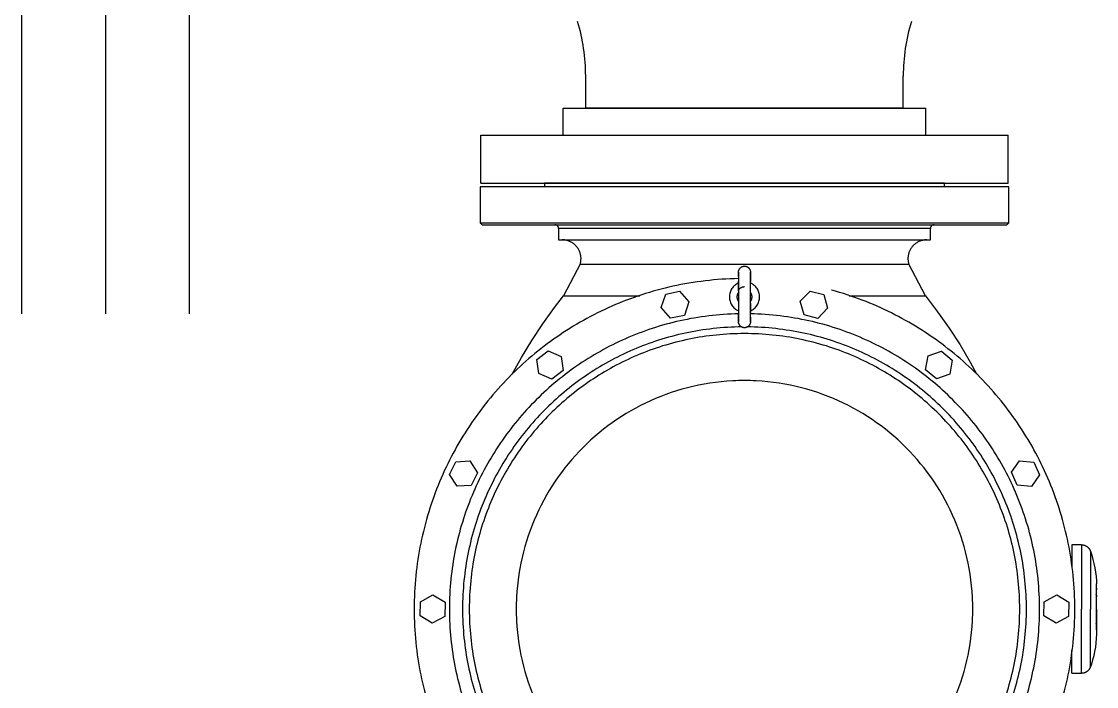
# Model space of a CAD drawing. Extents: x -181672 to 290600, y -29000 to 395522.
# Drawn here: x 9701 to 10270, y 33255 to 33607 of the extents above; entities that cross this region are included whole.
import ezdxf

# ---------------------------------------------------------------- set-up
doc = ezdxf.new("R2010")
doc.units = 0
doc.header["$LTSCALE"] = 10
doc.linetypes.add('XFM7P20PCW$0$Dashed', pattern=[2, 1, -1])

# ---------------------------------------------------------------- blocks, each defined once
blk = doc.blocks.new('XFM7P20PCW')
at = {"color": 1, "linetype": 'XFM7P20PCW$0$Dashed', "ltscale": 50}
for p, q in [((9700.63198, 33951.82697), (9700.60481, 32566.87959)), ((9745.08198, 33951.8261), (9745.05481, 32566.87872)), ((9789.53198, 33951.82523), (9789.50481, 32566.87785)), ((9999.52343, 33560.78472), (9999.52343, 33577.76945)), ((10167.79843, 33560.78472), (10167.79843, 33577.76945)), ((9987.61718, 33546.49722), (9987.61718, 33560.78472)), ((9987.61718, 33560.78472), (10179.70468, 33560.78472)), ((10167.79843, 33560.78472), (9999.52343, 33560.78472)), ((10179.70468, 33546.49722), (10179.70468, 33560.78472)), ((9943.96093, 33521.09722), (9943.96093, 33546.49722)), ((9943.96093, 33546.49722), (10223.36093, 33546.49722)), ((10223.36093, 33521.09722), (10223.36093, 33546.49722)), ((9943.66105, 33519.09722), (9943.66105, 33500.09722)), ((10223.6608, 33519.09722), (9943.66105, 33519.09722)), ((9943.96093, 33521.09722), (10223.36093, 33521.09722)), ((9977.66093, 33521.09722), (9977.66093, 33519.09722)), ((10189.66093, 33521.09722), (9977.66093, 33521.09722)), ((10189.66093, 33519.09722), (10189.66093, 33521.09722)), ((10223.6608, 33500.09722), (10223.6608, 33519.09722)), ((9943.66105, 33500.09722), (9944.66105, 33499.09722)), ((9943.66105, 33500.09722), (10223.6608, 33500.09722)), ((9944.66105, 33499.09722), (10222.6608, 33499.09722)), ((9985.16093, 33497.09722), (9985.16093, 33491.09722)), ((10182.16093, 33497.09722), (9985.16093, 33497.09722)), ((10182.16093, 33491.09722), (10182.16093, 33497.09722)), ((10222.6608, 33499.09722), (10223.6608, 33500.09722)), ((9985.16093, 33491.09722), (10182.16093, 33491.09722)), ((9996.63403, 33478.25012), (9987.83992, 33461.42586)), ((9996.63403, 33478.25012), (10170.68783, 33478.25012)), ((10179.48194, 33461.42586), (10170.68783, 33478.25012)), ((10080.51113, 33471.073), (10080.51113, 33471.10328)), ((10039.53843, 33455.18927), (10041.90211, 33462.31292)), ((10041.90211, 33462.31292), (10049.2532, 33463.82775)), ((10049.2532, 33463.82775), (10054.24063, 33458.21892)), ((10113.15233, 33458.52872), (10118.37276, 33463.92135)), ((10118.37276, 33463.92135), (10125.65313, 33462.09664)), ((10125.65313, 33462.09664), (10127.71307, 33454.8793)), ((9987.83992, 33461.42586), (10028.16566, 33461.42586)), ((10054.24063, 33458.21892), (10051.87696, 33451.09527)), ((10080.51112, 33457.03494), (10080.51112, 33457.07692)), ((10115.21227, 33451.31138), (10113.15233, 33458.52872)), ((10139.15612, 33461.42586), (10179.48194, 33461.42586)), ((10044.52586, 33449.58045), (10039.53843, 33455.18927)), ((10051.87696, 33451.09527), (10044.52586, 33449.58045)), ((10122.49264, 33449.48667), (10115.21227, 33451.31138)), ((10127.71307, 33454.8793), (10122.49264, 33449.48667)), ((9973.7023, 33427.6844), (9979.66815, 33432.23874)), ((9974.66353, 33420.24066), (9973.7023, 33427.6844)), ((9979.66815, 33432.23874), (9986.59524, 33429.34932)), ((9986.59524, 33429.34932), (9987.55648, 33421.90557)), ((10179.64955, 33422.20122), (10180.9251, 33429.59759)), ((10180.9251, 33429.59759), (10187.96832, 33432.19112)), ((10187.96832, 33432.19112), (10193.73599, 33427.38828)), ((10193.73599, 33427.38828), (10192.46044, 33419.99191)), ((9987.55648, 33421.90557), (9981.59063, 33417.35124)), ((10185.41722, 33417.39838), (10179.64955, 33422.20122)), ((9981.59063, 33417.35124), (9974.66353, 33420.24066)), ((10192.46044, 33419.99191), (10185.41722, 33417.39838)), ((9927.28114, 33366.8944), (9930.68014, 33373.5862)), ((9930.68014, 33373.5862), (9938.1749, 33373.98848)), ((9938.1749, 33373.98848), (9942.27067, 33367.69896)), ((10225.0751, 33368.01558), (10229.4335, 33374.12604)), ((10229.4335, 33374.12604), (10236.90451, 33373.40679)), ((10236.90451, 33373.40679), (10240.01713, 33366.57708)), ((9931.37691, 33360.60488), (9927.28114, 33366.8944)), ((9942.27067, 33367.69896), (9938.87167, 33361.00716)), ((10228.18772, 33361.18587), (10225.0751, 33368.01558)), ((10240.01713, 33366.57708), (10235.65873, 33360.46662)), ((9938.87167, 33361.00716), (9931.37691, 33360.60488)), ((10235.65873, 33360.46662), (10228.18772, 33361.18587)), ((10262.23423, 33329.59722), (10257.16099, 33329.59722)), ((10257.16099, 33329.59722), (10257.16099, 33317.22241)), ((10262.23423, 33329.59722), (10262.23423, 33295.59722)), ((10266.9526, 33326.25149), (10266.9526, 33295.59722)), ((10270.1609, 33295.59722), (10270.1609, 33308.92484)), ((9911.99185, 33299.48698), (9918.56986, 33303.10128)), ((9918.56986, 33303.10128), (9924.98893, 33299.21171)), ((10242.49185, 33299.4866), (10249.06986, 33303.10089)), ((10249.06986, 33303.10089), (10255.48893, 33299.21132)), ((10270.13132, 33306.59917), (10270.1319, 33306.56525)), ((9911.83292, 33291.98311), (9911.99185, 33299.48698)), ((9924.98893, 33299.21171), (9924.83, 33291.70784)), ((10242.33292, 33291.98273), (10242.49185, 33299.4866)), ((10255.48893, 33299.21132), (10255.33, 33291.70745)), ((9918.252, 33288.09354), (9911.83292, 33291.98311)), ((9924.83, 33291.70784), (9918.252, 33288.09354)), ((10248.752, 33288.09315), (10242.33292, 33291.98273)), ((10255.33, 33291.70745), (10248.752, 33288.09315)), ((10262.23423, 33261.59722), (10262.23423, 33295.59722)), ((10266.9526, 33264.94295), (10266.9526, 33295.59722)), ((10270.1609, 33295.59722), (10270.1609, 33282.2696)), ((10270.1319, 33284.62918), (10270.13132, 33284.59526)), ((10257.16099, 33261.59722), (10257.16099, 33273.972)), ((10257.16099, 33261.59722), (10262.23423, 33261.59722))]:
    blk.add_line(p, q, dxfattribs=at)
at = {"color": 1, "linetype": 'XFM7P20PCW$0$Dashed', "ltscale": 50, "flags": 128}
for points in [[(9985.16093, 33497.09722), (9985.15933, 33497.1772), (9985.15453, 33497.25705), (9985.14654, 33497.33664), (9985.13538, 33497.41585), (9985.12106, 33497.49456), (9985.1036, 33497.57262), (9985.08304, 33497.64993), (9985.0594, 33497.72635), (9985.03272, 33497.80176), (9985.00305, 33497.87605), (9984.97043, 33497.9491), (9984.93492, 33498.02077), (9984.89657, 33498.09098), (9984.85544, 33498.15959), (9984.8116, 33498.2265), (9984.76512, 33498.29161), (9984.71607, 33498.3548), (9984.66454, 33498.41599), (9984.6106, 33498.47506), (9984.55434, 33498.53193), (9984.49585, 33498.5865), (9984.43523, 33498.63869), (9984.37257, 33498.68842), (9984.30797, 33498.7356), (9984.24153, 33498.78016), (9984.17337, 33498.82202), (9984.10358, 33498.86113), (9984.03229, 33498.89742), (9983.95961, 33498.93082), (9983.88564, 33498.96129), (9983.81052, 33498.98878), (9983.73436, 33499.01325), (9983.65728, 33499.03465), (9983.5794, 33499.05295), (9983.50086, 33499.06812), (9983.42177, 33499.08013), (9983.34227, 33499.08898), (9983.26248, 33499.09464), (9983.18252, 33499.0971)], [(10184.08095, 33499.09562), (10184.0011, 33499.09082), (10183.9215, 33499.08283), (10183.84229, 33499.07167), (10183.76359, 33499.05735), (10183.68552, 33499.03989), (10183.60822, 33499.01933), (10183.53179, 33498.99569), (10183.45638, 33498.96901), (10183.38209, 33498.93934), (10183.30905, 33498.90672), (10183.23737, 33498.87121), (10183.16717, 33498.83285), (10183.09855, 33498.79173), (10183.03164, 33498.74789), (10182.96654, 33498.70141), (10182.90334, 33498.65236), (10182.84216, 33498.60083), (10182.78308, 33498.54689), (10182.72621, 33498.49063), (10182.67164, 33498.43214), (10182.61945, 33498.37152), (10182.56972, 33498.30886), (10182.52254, 33498.24426), (10182.47798, 33498.17782), (10182.43612, 33498.10966), (10182.39701, 33498.03987), (10182.36073, 33497.96858), (10182.32732, 33497.8959), (10182.29685, 33497.82193), (10182.26936, 33497.74681), (10182.2449, 33497.67065), (10182.2235, 33497.59357), (10182.2052, 33497.51569), (10182.19003, 33497.43715), (10182.17801, 33497.35806), (10182.16917, 33497.27856), (10182.16351, 33497.19877), (10182.16104, 33497.11881), (10182.16093, 33497.09722)], [(9997.04789, 33481.09722), (9997.03989, 33481.49711), (9997.01591, 33481.89636), (9996.97598, 33482.29434), (9996.92016, 33482.6904), (9996.84856, 33483.08391), (9996.76127, 33483.47424), (9996.65844, 33483.86077), (9996.54024, 33484.24288), (9996.40686, 33484.61996), (9996.2585, 33484.9914), (9996.09541, 33485.35661), (9995.91784, 33485.71501), (9995.72608, 33486.06602), (9995.52044, 33486.40908), (9995.30125, 33486.74364), (9995.06885, 33487.06917), (9994.82362, 33487.38515), (9994.56595, 33487.69106), (9994.29625, 33487.98643), (9994.01496, 33488.27078), (9993.72252, 33488.54365), (9993.4194, 33488.80461), (9993.10609, 33489.05323), (9992.78309, 33489.28913), (9992.45091, 33489.51193), (9992.11009, 33489.72126), (9991.76117, 33489.91679), (9991.40471, 33490.09822), (9991.04129, 33490.26525), (9990.67147, 33490.41761), (9990.29585, 33490.55506), (9989.91504, 33490.67737), (9989.52964, 33490.78437), (9989.14028, 33490.87586), (9988.74756, 33490.95171), (9988.35213, 33491.0118), (9987.95461, 33491.05602), (9987.55563, 33491.08432), (9987.15585, 33491.09663), (9987.04789, 33491.09722)], [(10180.19439, 33491.09562), (10179.87407, 33491.08922), (10179.47482, 33491.06523), (10179.07684, 33491.0253), (10178.68078, 33490.96949), (10178.28727, 33490.89788), (10177.89694, 33490.8106), (10177.51041, 33490.70777), (10177.1283, 33490.58957), (10176.75122, 33490.45618), (10176.37978, 33490.30783), (10176.01457, 33490.14473), (10175.65617, 33489.96717), (10175.30516, 33489.77541), (10174.9621, 33489.56977), (10174.62754, 33489.35057), (10174.30201, 33489.11817), (10173.98603, 33488.87294), (10173.68012, 33488.61527), (10173.38475, 33488.34558), (10173.1004, 33488.06428), (10172.82753, 33487.77184), (10172.56658, 33487.46873), (10172.31795, 33487.15542), (10172.08205, 33486.83242), (10171.85925, 33486.50024), (10171.64992, 33486.15942), (10171.45439, 33485.8105), (10171.27296, 33485.45404), (10171.10593, 33485.09061), (10170.95357, 33484.72079), (10170.81612, 33484.34518), (10170.69381, 33483.96437), (10170.58681, 33483.57897), (10170.49532, 33483.1896), (10170.41947, 33482.79689), (10170.35938, 33482.40145), (10170.31516, 33482.00393), (10170.28686, 33481.60496), (10170.27455, 33481.20518), (10170.27396, 33481.09722)], [(9996.63403, 33478.25012), (9996.74021, 33478.63574), (9996.83089, 33479.0253), (9996.90592, 33479.41817), (9996.96518, 33479.81373), (9997.00857, 33480.21134), (9997.03603, 33480.61037), (9997.04751, 33481.01018), (9997.04789, 33481.09722)], [(10170.27396, 33481.09722), (10170.28196, 33480.69732), (10170.30595, 33480.29807), (10170.34588, 33479.90009), (10170.40169, 33479.50403), (10170.4733, 33479.11052), (10170.56058, 33478.72019), (10170.66341, 33478.33366), (10170.68783, 33478.25012)], [(10080.51113, 33473.99722), (10080.51113, 33473.9867), (10080.51113, 33473.95516), (10080.51113, 33473.90265), (10080.51113, 33473.82926), (10080.51113, 33473.7351), (10080.51113, 33473.62031), (10080.51113, 33473.4851), (10080.51113, 33473.32967), (10080.51113, 33473.15426), (10080.51113, 33472.95917), (10080.51113, 33472.7447), (10080.51113, 33472.5112), (10080.51113, 33472.25904), (10080.51113, 33471.98862), (10080.51113, 33471.70038), (10080.51113, 33471.39478), (10080.51113, 33471.0723), (10080.51113, 33470.73347), (10080.51113, 33470.37881), (10080.51113, 33470.00891), (10080.51113, 33469.62436), (10080.51113, 33469.22576), (10080.51113, 33468.81376), (10080.51113, 33468.38901), (10080.51113, 33467.9522), (10080.51113, 33467.50402), (10080.51113, 33467.04519), (10080.51113, 33466.57644), (10080.51113, 33466.09853), (10080.51113, 33465.61222), (10080.51112, 33465.11829), (10080.51112, 33464.61753), (10080.51112, 33464.11073), (10080.51112, 33463.59871), (10080.51112, 33463.08229), (10080.51112, 33462.56229), (10080.51112, 33462.03955), (10080.51112, 33461.5149), (10080.51112, 33460.98919), (10080.51112, 33460.46325), (10080.51112, 33459.93792), (10080.51112, 33459.41404), (10080.51112, 33458.89246), (10080.51112, 33458.37401), (10080.51112, 33457.85951), (10080.51112, 33457.3498), (10080.51112, 33456.84567), (10080.51111, 33456.34795), (10080.51111, 33455.85743), (10080.51111, 33455.37489), (10080.51111, 33454.9011), (10080.51111, 33454.43683), (10080.51111, 33453.98281), (10080.51111, 33453.53978), (10080.51111, 33453.10843), (10080.51111, 33452.68946), (10080.51111, 33452.28355), (10080.51111, 33451.89134), (10080.51111, 33451.51345), (10080.51111, 33451.15049), (10080.51111, 33450.80305), (10080.51111, 33450.47168), (10080.51111, 33450.1569), (10080.51111, 33449.85923), (10080.51111, 33449.57913), (10080.51111, 33449.31706), (10080.51111, 33449.07344), (10080.51111, 33448.84866), (10080.51111, 33448.64306), (10080.51111, 33448.457), (10080.51111, 33448.29075), (10080.51111, 33448.14459), (10080.5111, 33448.01876), (10080.5111, 33447.91344), (10080.5111, 33447.82882), (10080.5111, 33447.76502), (10080.5111, 33447.72216), (10080.5111, 33447.70029), (10080.5111, 33447.69722)], [(10080.51113, 33471.59532), (10080.51113, 33471.72819), (10080.51113, 33472.01477), (10080.51113, 33472.2835), (10080.51113, 33472.53392), (10080.51113, 33472.76565), (10080.51113, 33472.97831), (10080.51113, 33473.17157), (10080.51113, 33473.34511), (10080.51113, 33473.49866), (10080.51113, 33473.63196), (10080.51113, 33473.74481), (10080.51113, 33473.83703), (10080.51113, 33473.90847), (10080.51113, 33473.95902), (10080.51113, 33473.98858), (10080.51113, 33473.99722)], [(10080.51113, 33473.99722), (10080.51366, 33474.12319), (10080.52121, 33474.24895), (10080.53379, 33474.37431), (10080.55137, 33474.49907), (10080.57393, 33474.62303), (10080.60142, 33474.74598), (10080.63381, 33474.86774), (10080.67104, 33474.9881), (10080.71306, 33475.10688), (10080.75979, 33475.22389), (10080.81117, 33475.33893), (10080.8671, 33475.45182), (10080.92751, 33475.56239), (10080.99228, 33475.67046), (10081.06133, 33475.77584), (10081.13454, 33475.87838), (10081.21178, 33475.97792), (10081.29295, 33476.07428), (10081.3779, 33476.16732), (10081.46651, 33476.25689), (10081.55863, 33476.34284), (10081.65411, 33476.42505), (10081.7528, 33476.50336), (10081.85455, 33476.57767), (10081.95919, 33476.64785), (10082.06654, 33476.71379), (10082.17645, 33476.77539), (10082.28874, 33476.83253), (10082.40322, 33476.88515), (10082.51971, 33476.93314), (10082.63803, 33476.97644), (10082.75799, 33477.01497), (10082.87939, 33477.04867), (10083.00204, 33477.07749), (10083.12574, 33477.10138), (10083.2503, 33477.12031), (10083.37552, 33477.13424), (10083.5012, 33477.14315), (10083.62713, 33477.14703), (10083.66114, 33477.14722)], [(10083.66114, 33477.14722), (10083.78711, 33477.1447), (10083.91287, 33477.13714), (10084.03823, 33477.12456), (10084.16299, 33477.10698), (10084.28695, 33477.08443), (10084.4099, 33477.05693), (10084.53166, 33477.02454), (10084.65202, 33476.98731), (10084.7708, 33476.94529), (10084.88781, 33476.89856), (10085.00285, 33476.84718), (10085.11574, 33476.79125), (10085.22631, 33476.73084), (10085.33437, 33476.66607), (10085.43976, 33476.59702), (10085.5423, 33476.52382), (10085.64184, 33476.44657), (10085.7382, 33476.3654), (10085.83124, 33476.28045), (10085.92081, 33476.19184), (10086.00676, 33476.09972), (10086.08897, 33476.00424), (10086.16728, 33475.90555), (10086.24159, 33475.8038), (10086.31177, 33475.69917), (10086.37771, 33475.59181), (10086.4393, 33475.4819), (10086.49645, 33475.36961), (10086.54907, 33475.25513), (10086.59706, 33475.13864), (10086.64036, 33475.02032), (10086.67889, 33474.90037), (10086.71259, 33474.77897), (10086.74141, 33474.65631), (10086.7653, 33474.53261), (10086.78423, 33474.40805), (10086.79816, 33474.28283), (10086.80707, 33474.15715), (10086.81095, 33474.03122), (10086.81113, 33473.99721)], [(10086.8111, 33447.69721), (10086.8111, 33447.70773), (10086.8111, 33447.73927), (10086.8111, 33447.79178), (10086.8111, 33447.86517), (10086.8111, 33447.95934), (10086.8111, 33448.07412), (10086.81111, 33448.20933), (10086.81111, 33448.36477), (10086.81111, 33448.54017), (10086.81111, 33448.73526), (10086.81111, 33448.94973), (10086.81111, 33449.18323), (10086.81111, 33449.43539), (10086.81111, 33449.70581), (10086.81111, 33449.99405), (10086.81111, 33450.29965), (10086.81111, 33450.62213), (10086.81111, 33450.96097), (10086.81111, 33451.31562), (10086.81111, 33451.68552), (10086.81111, 33452.07008), (10086.81111, 33452.46868), (10086.81111, 33452.88068), (10086.81111, 33453.30542), (10086.81111, 33453.74224), (10086.81111, 33454.19042), (10086.81111, 33454.64924), (10086.81111, 33455.11799), (10086.81111, 33455.5959), (10086.81111, 33456.08221), (10086.81111, 33456.57614), (10086.81112, 33457.07691), (10086.81112, 33457.58371), (10086.81112, 33458.09572), (10086.81112, 33458.61214), (10086.81112, 33459.13214), (10086.81112, 33459.65488), (10086.81112, 33460.17953), (10086.81112, 33460.70524), (10086.81112, 33461.23119), (10086.81112, 33461.75651), (10086.81112, 33462.28039), (10086.81112, 33462.80197), (10086.81112, 33463.32042), (10086.81112, 33463.83492), (10086.81112, 33464.34464), (10086.81112, 33464.84876), (10086.81113, 33465.34648), (10086.81113, 33465.837), (10086.81113, 33466.31954), (10086.81113, 33466.79333), (10086.81113, 33467.2576), (10086.81113, 33467.71162), (10086.81113, 33468.15466), (10086.81113, 33468.586), (10086.81113, 33469.00497), (10086.81113, 33469.41088), (10086.81113, 33469.8031), (10086.81113, 33470.18098), (10086.81113, 33470.54394), (10086.81113, 33470.89138), (10086.81113, 33471.22276), (10086.81113, 33471.53753), (10086.81113, 33471.83521), (10086.81113, 33472.1153), (10086.81113, 33472.37737), (10086.81113, 33472.62099), (10086.81113, 33472.84578), (10086.81113, 33473.05137), (10086.81113, 33473.23744), (10086.81113, 33473.40368), (10086.81113, 33473.54984), (10086.81113, 33473.67568), (10086.81113, 33473.78099), (10086.81113, 33473.86561), (10086.81113, 33473.92941), (10086.81113, 33473.97228), (10086.81113, 33473.99415), (10086.81113, 33473.99721)], [(10086.81113, 33473.99721), (10086.81113, 33473.98669), (10086.81113, 33473.95516), (10086.81113, 33473.90265), (10086.81113, 33473.82925), (10086.81113, 33473.73509), (10086.81113, 33473.62031), (10086.81113, 33473.48509), (10086.81113, 33473.32966), (10086.81113, 33473.15426), (10086.81113, 33472.95916), (10086.81113, 33472.7447), (10086.81113, 33472.5112), (10086.81113, 33472.25903), (10086.81113, 33471.98862), (10086.81113, 33471.70038), (10086.81113, 33471.39477), (10086.81113, 33471.07229), (10086.81113, 33470.73346), (10086.81113, 33470.37881), (10086.81113, 33470.00891), (10086.81113, 33469.62435), (10086.81113, 33469.22575), (10086.81113, 33469.0936)], [(10080.51112, 33464.15854), (10080.51112, 33464.6648), (10080.51112, 33465.16496), (10080.51113, 33465.65821), (10080.51113, 33466.14377), (10080.51113, 33466.62085), (10080.51113, 33467.08869), (10080.51113, 33467.54655), (10080.51113, 33467.99369), (10080.51113, 33468.4294), (10080.51113, 33468.85298), (10080.51113, 33469.15988)], [(9960.65356, 33420.01579), (9965.49179, 33428.75969), (9971.00059, 33437.83836), (9976.86805, 33446.68949), (9983.08475, 33455.2989), (9987.83992, 33461.42586)], [(10086.81112, 33457.5359), (10086.81112, 33457.02963), (10086.81111, 33456.52947), (10086.81111, 33456.03622), (10086.81111, 33455.55067), (10086.81111, 33455.07359), (10086.81111, 33454.60574), (10086.81111, 33454.14788), (10086.81111, 33453.70074), (10086.81111, 33453.26503), (10086.81111, 33452.84145), (10086.81111, 33452.53456)], [(10179.48194, 33461.42586), (10185.94746, 33453.0017), (10192.07094, 33444.32574), (10197.84257, 33435.41184), (10203.25312, 33426.27426), (10206.58952, 33420.08795)], [(10080.5111, 33447.69722), (10080.5111, 33447.70774), (10080.5111, 33447.73928), (10080.5111, 33447.79179), (10080.5111, 33447.86518), (10080.5111, 33447.95934), (10080.5111, 33448.07413), (10080.51111, 33448.20934), (10080.51111, 33448.36477), (10080.51111, 33448.54018), (10080.51111, 33448.73527), (10080.51111, 33448.94974), (10080.51111, 33449.18324), (10080.51111, 33449.4354), (10080.51111, 33449.70582), (10080.51111, 33449.99406), (10080.51111, 33450.29966), (10080.51111, 33450.62214), (10080.51111, 33450.96097), (10080.51111, 33451.31563), (10080.51111, 33451.51369)], [(10086.81111, 33450.09912), (10086.81111, 33449.96625), (10086.81111, 33449.67966), (10086.81111, 33449.41094), (10086.81111, 33449.16051), (10086.81111, 33448.92878), (10086.81111, 33448.71612), (10086.81111, 33448.52286), (10086.81111, 33448.34932), (10086.81111, 33448.19578), (10086.8111, 33448.06247), (10086.8111, 33447.94962), (10086.8111, 33447.8574), (10086.8111, 33447.78596), (10086.8111, 33447.73542), (10086.8111, 33447.70585), (10086.8111, 33447.69721)], [(10083.6611, 33444.54722), (10083.53513, 33444.54974), (10083.40937, 33444.55729), (10083.28401, 33444.56987), (10083.15925, 33444.58745), (10083.03529, 33444.61001), (10082.91234, 33444.6375), (10082.79058, 33444.66989), (10082.67022, 33444.70713), (10082.55144, 33444.74914), (10082.43443, 33444.79588), (10082.31939, 33444.84725), (10082.2065, 33444.90318), (10082.09593, 33444.96359), (10081.98786, 33445.02836), (10081.88248, 33445.09741), (10081.77994, 33445.17062), (10081.6804, 33445.24786), (10081.58404, 33445.32903), (10081.491, 33445.41399), (10081.40143, 33445.50259), (10081.31548, 33445.59471), (10081.23327, 33445.69019), (10081.15496, 33445.78889), (10081.08065, 33445.89063), (10081.01047, 33445.99527), (10080.94453, 33446.10263), (10080.88294, 33446.21254), (10080.82579, 33446.32482), (10080.77317, 33446.4393), (10080.72518, 33446.55579), (10080.68188, 33446.67411), (10080.64335, 33446.79407), (10080.60965, 33446.91547), (10080.58083, 33447.03812), (10080.55694, 33447.16182), (10080.53801, 33447.28639), (10080.52408, 33447.4116), (10080.51517, 33447.53728), (10080.51129, 33447.66321), (10080.5111, 33447.69722)], [(10086.8111, 33447.69721), (10086.80858, 33447.57125), (10086.80103, 33447.44548), (10086.78845, 33447.32012), (10086.77087, 33447.19536), (10086.74831, 33447.0714), (10086.72082, 33446.94845), (10086.68843, 33446.82669), (10086.65119, 33446.70633), (10086.60918, 33446.58755), (10086.56245, 33446.47055), (10086.51107, 33446.3555), (10086.45514, 33446.24261), (10086.39473, 33446.13204), (10086.32996, 33446.02398), (10086.26091, 33445.91859), (10086.1877, 33445.81605), (10086.11046, 33445.71652), (10086.02929, 33445.62015), (10085.94434, 33445.52711), (10085.85573, 33445.43754), (10085.76361, 33445.35159), (10085.66813, 33445.26939), (10085.56944, 33445.19107), (10085.46769, 33445.11676), (10085.36305, 33445.04658), (10085.2557, 33444.98064), (10085.14579, 33444.91905), (10085.0335, 33444.8619), (10084.91902, 33444.80929), (10084.80253, 33444.76129), (10084.68421, 33444.718), (10084.56425, 33444.67947), (10084.44285, 33444.64576), (10084.3202, 33444.61694), (10084.1965, 33444.59305), (10084.07194, 33444.57412), (10083.94672, 33444.56019), (10083.82104, 33444.55128), (10083.69511, 33444.5474), (10083.6611, 33444.54722)], [(10262.23423, 33329.59722), (10262.43418, 33329.59322), (10262.6338, 33329.58122), (10262.83279, 33329.56126), (10263.03082, 33329.53335), (10263.22758, 33329.49754), (10263.42274, 33329.4539), (10263.61601, 33329.40248), (10263.80706, 33329.34338), (10263.9956, 33329.27669), (10264.18132, 33329.20251), (10264.36392, 33329.12096), (10264.54312, 33329.03217), (10264.71862, 33328.93629), (10264.89015, 33328.83347), (10265.05743, 33328.72387), (10265.2202, 33328.60767), (10265.37819, 33328.48506), (10265.53114, 33328.35622), (10265.67883, 33328.22137), (10265.821, 33328.08072), (10265.95743, 33327.9345), (10266.08791, 33327.78294), (10266.21222, 33327.62629), (10266.33017, 33327.46479), (10266.44157, 33327.2987), (10266.54623, 33327.12829), (10266.644, 33326.95383), (10266.73471, 33326.7756), (10266.81822, 33326.59388), (10266.8944, 33326.40897), (10266.9526, 33326.25149)], [(10266.9526, 33326.25149), (10267.66868, 33324.07017), (10268.29696, 33321.86196), (10268.83644, 33319.6304), (10269.28624, 33317.37905), (10269.64565, 33315.11151), (10269.9141, 33312.83141), (10270.09115, 33310.5424), (10270.1609, 33308.92484)], [(10269.7591, 33303.39931), (10269.7907, 33303.37479), (10269.82129, 33303.34902), (10269.85082, 33303.32205), (10269.87926, 33303.29392), (10269.90655, 33303.26468), (10269.93264, 33303.23437), (10269.95751, 33303.20304), (10269.9811, 33303.17074), (10270.00337, 33303.13752), (10270.02431, 33303.10344), (10270.04386, 33303.06854), (10270.062, 33303.0329), (10270.07871, 33302.99656), (10270.09394, 33302.95957), (10270.10769, 33302.92201), (10270.11992, 33302.88393), (10270.13062, 33302.84539), (10270.13977, 33302.80646), (10270.14735, 33302.76718), (10270.15336, 33302.72764), (10270.15778, 33302.68789), (10270.16061, 33302.64799), (10270.16185, 33302.60801)], [(10270.1319, 33295.59722), (10270.1319, 33296.03582), (10270.1319, 33296.47372), (10270.1319, 33296.91022), (10270.1319, 33297.34462), (10270.1319, 33297.77623), (10270.1319, 33298.20435), (10270.1319, 33298.62829), (10270.1319, 33299.04739), (10270.1319, 33299.46097), (10270.1319, 33299.86837), (10270.1319, 33300.26893), (10270.1319, 33300.66203), (10270.1319, 33301.04701), (10270.1319, 33301.42328), (10270.1319, 33301.79023), (10270.1319, 33302.14728), (10270.1319, 33302.49384), (10270.1319, 33302.82937), (10270.1319, 33303.15333), (10270.1319, 33303.4652), (10270.1319, 33303.76449), (10270.1319, 33304.05071), (10270.1319, 33304.3234), (10270.1319, 33304.58214), (10270.1319, 33304.8265), (10270.1319, 33305.05609), (10270.1319, 33305.27056), (10270.1319, 33305.46955), (10270.1319, 33305.65274), (10270.1319, 33305.81985), (10270.1319, 33305.97061), (10270.1319, 33306.10477), (10270.1319, 33306.22212), (10270.1319, 33306.32247), (10270.1319, 33306.40566), (10270.1319, 33306.47156), (10270.1319, 33306.52007), (10270.1319, 33306.5511), (10270.1319, 33306.56461), (10270.1319, 33306.56525)], [(10270.1319, 33306.56525), (10270.1319, 33306.55648), (10270.1319, 33306.53017), (10270.1319, 33306.48637), (10270.1319, 33306.42516), (10270.1319, 33306.34662), (10270.1319, 33306.25088), (10270.1319, 33306.1381), (10270.1319, 33306.00846), (10270.1319, 33305.86216), (10270.1319, 33305.69944)], [(10270.1619, 33300.80972), (10270.1619, 33300.99239), (10270.1619, 33301.16643), (10270.1619, 33301.33156), (10270.1619, 33301.48751), (10270.1619, 33301.63405), (10270.1619, 33301.77092), (10270.1619, 33301.89792), (10270.1619, 33302.01484), (10270.1619, 33302.12149), (10270.1619, 33302.2177), (10270.1619, 33302.30333), (10270.1619, 33302.37822), (10270.1619, 33302.44227), (10270.1619, 33302.49536), (10270.1619, 33302.53742), (10270.1619, 33302.56838), (10270.1619, 33302.58819), (10270.1619, 33302.59681)], [(10270.1619, 33302.59162), (10270.1619, 33302.57483), (10270.1619, 33302.54688), (10270.1619, 33302.50781), (10270.1619, 33302.45768), (10270.1619, 33302.39658), (10270.1619, 33302.3246), (10270.1619, 33302.24186), (10270.1619, 33302.14849)], [(10270.1319, 33284.62918), (10270.1319, 33284.63796), (10270.1319, 33284.66426), (10270.1319, 33284.70806), (10270.1319, 33284.76927), (10270.1319, 33284.84781), (10270.1319, 33284.94355), (10270.1319, 33285.05633), (10270.1319, 33285.18597), (10270.1319, 33285.33227), (10270.1319, 33285.49499), (10270.1319, 33285.67387), (10270.1319, 33285.86863), (10270.1319, 33286.07895), (10270.1319, 33286.30449), (10270.1319, 33286.54491), (10270.1319, 33286.7998), (10270.1319, 33287.06877), (10270.1319, 33287.35139), (10270.1319, 33287.64719), (10270.1319, 33287.95571), (10270.1319, 33288.27646), (10270.1319, 33288.60892), (10270.1319, 33288.95256), (10270.1319, 33289.30683), (10270.1319, 33289.67116), (10270.1319, 33290.04498), (10270.1319, 33290.42767), (10270.1319, 33290.81864), (10270.1319, 33291.21725), (10270.1319, 33291.62286), (10270.1319, 33292.03484), (10270.1319, 33292.45251), (10270.1319, 33292.87522), (10270.1319, 33293.30228), (10270.1319, 33293.73301), (10270.1319, 33294.16672), (10270.1319, 33294.60273), (10270.1319, 33295.04032), (10270.1319, 33295.4788), (10270.1319, 33295.59722)], [(10270.16152, 33288.57819), (10270.1611, 33288.55723), (10270.15871, 33288.5173), (10270.15471, 33288.4775), (10270.14913, 33288.4379), (10270.14197, 33288.39855), (10270.13324, 33288.35951), (10270.12296, 33288.32086), (10270.11114, 33288.28265), (10270.0978, 33288.24494), (10270.08296, 33288.2078), (10270.06666, 33288.17128), (10270.0489, 33288.13544), (10270.02972, 33288.10034), (10270.00916, 33288.06603), (10269.98724, 33288.03257), (10269.964, 33288.00002), (10269.93948, 33287.96842), (10269.91371, 33287.93783), (10269.88674, 33287.90829), (10269.85861, 33287.87986), (10269.82937, 33287.85257), (10269.79905, 33287.82648), (10269.76772, 33287.80161)], [(10270.1319, 33285.45693), (10270.1319, 33285.37458), (10270.1319, 33285.22383), (10270.1319, 33285.08967), (10270.1319, 33284.97232), (10270.1319, 33284.87196), (10270.1319, 33284.78877), (10270.1319, 33284.72287), (10270.1319, 33284.67436), (10270.1319, 33284.64333), (10270.1319, 33284.62982), (10270.1319, 33284.62918)], [(10270.1619, 33288.60282), (10270.1619, 33288.6196), (10270.1619, 33288.64756), (10270.1619, 33288.68663), (10270.1619, 33288.73675), (10270.1619, 33288.79785), (10270.1619, 33288.86983), (10270.1619, 33288.95257), (10270.1619, 33289.04594), (10270.1619, 33289.14979), (10270.1619, 33289.26395), (10270.1619, 33289.38825), (10270.1619, 33289.52248), (10270.1619, 33289.66643), (10270.1619, 33289.81987), (10270.1619, 33289.98255), (10270.1619, 33290.15421), (10270.1619, 33290.33458), (10270.1619, 33290.41948)], [(10270.1619, 33289.07294), (10270.1619, 33288.97673), (10270.1619, 33288.89111), (10270.1619, 33288.81621), (10270.1619, 33288.75216), (10270.1619, 33288.69907), (10270.1619, 33288.65701), (10270.1619, 33288.62605), (10270.1619, 33288.60625), (10270.1619, 33288.59762)], [(10270.1609, 33282.2696), (10270.04848, 33279.9765), (10269.84444, 33277.68974), (10269.54913, 33275.41297), (10269.163, 33273.14982), (10268.68668, 33270.90393), (10268.12093, 33268.67888), (10267.46665, 33266.47824), (10266.9526, 33264.94295)], [(10266.9526, 33264.94295), (10266.88267, 33264.75558), (10266.80531, 33264.57117), (10266.72063, 33264.38999), (10266.62878, 33264.21235), (10266.5299, 33264.03852), (10266.42414, 33263.86878), (10266.31168, 33263.70341), (10266.1927, 33263.54267), (10266.06738, 33263.38682), (10265.93593, 33263.2361), (10265.79856, 33263.09076), (10265.65549, 33262.95102), (10265.50695, 33262.81713), (10265.35316, 33262.68927), (10265.19439, 33262.56767), (10265.03089, 33262.45252), (10264.86291, 33262.344), (10264.69072, 33262.24228), (10264.5146, 33262.14753), (10264.33484, 33262.0599), (10264.15172, 33261.97952), (10263.96552, 33261.90653), (10263.77656, 33261.84105), (10263.58513, 33261.78318), (10263.39154, 33261.73301), (10263.1961, 33261.69061), (10262.99912, 33261.65607), (10262.80091, 33261.62944), (10262.6018, 33261.61075), (10262.4021, 33261.60004), (10262.23423, 33261.59722)]]:
    blk.add_lwpolyline(points, dxfattribs=at)
at = {"color": 1, "linetype": 'XFM7P20PCW$0$Dashed', "ltscale": 50}
for centre, radius, start, end in [((9899.52343, 33577.76945), 100, 0, 16.7983718), ((10267.79843, 33577.76945), 100, 163.2016282, 180), ((10083.66093, 33295.59722), 175.00012, 91.0268802, 268.9803575), ((10083.66112, 33460.84722), 8, 113.3415882, 179.9999331), ((10083.66093, 33295.59722), 175.00012, 271.020483, 88.9799205), ((10083.66112, 33460.84722), 8, 359.9999331, 66.5909922), ((10083.66112, 33460.84722), 4, 141.4714461, 179.9999331), ((10083.66112, 33460.84722), 4, 359.9999331, 38.0341952), ((10083.66112, 33460.84722), 8, 179.9999331, 246.5693828), ((10083.66112, 33460.84722), 4, 179.9999331, 218.0346624), ((10083.66112, 33460.84722), 4, 321.4707293, 359.9999331), ((10083.66112, 33460.84722), 8, 293.3768533, 359.9999331), ((10083.66093, 33295.59722), 156.33989, 91.1475507, 268.8490595), ((10083.66093, 33295.59722), 156.33989, 271.1410025, 88.8596492), ((10083.66093, 33295.59722), 149.37704, 90.5413417, 269.4585245), ((10083.66093, 33295.59722), 149.37704, 270.5413417, 89.4585245), ((10083.66093, 33295.59722), 145.83002, 89.9999331, 269.9999331), ((10083.66093, 33295.59722), 145.83002, 269.9999331, 89.9999331), ((10083.66093, 33295.59722), 120.96204, 89.9999331, 269.9999331), ((10083.66093, 33295.59722), 120.96204, 269.9999331, 89.9999331)]:
    blk.add_arc(centre, radius, start, end, dxfattribs=at)
blk.add_open_spline([(10080.51328, 33464.11711), (10080.50779, 33464.14122), (10080.50232, 33464.19449), (10080.5173, 33464.32403), (10080.5797, 33464.51827), (10080.69101, 33464.73282), (10080.801, 33464.90333), (10080.91772, 33465.06608), (10081.09123, 33465.26849), (10081.44739, 33465.59326), (10082.00032, 33465.94665), (10082.77048, 33466.22301), (10083.35805, 33466.29765), (10083.66113, 33466.30076)], degree=3, knots=[0.25, 0.25, 0.25, 0.25, 0.28125, 0.3125, 0.375, 0.4375, 0.46875, 0.5, 0.5625, 0.625, 0.75, 0.875, 1, 1, 1, 1], dxfattribs=at)

msp = doc.modelspace()

# ---------------------------------------------------------------- block references
msp.add_blockref('XFM7P20PCW', (0, 0))

doc.saveas('drawing.dxf')
